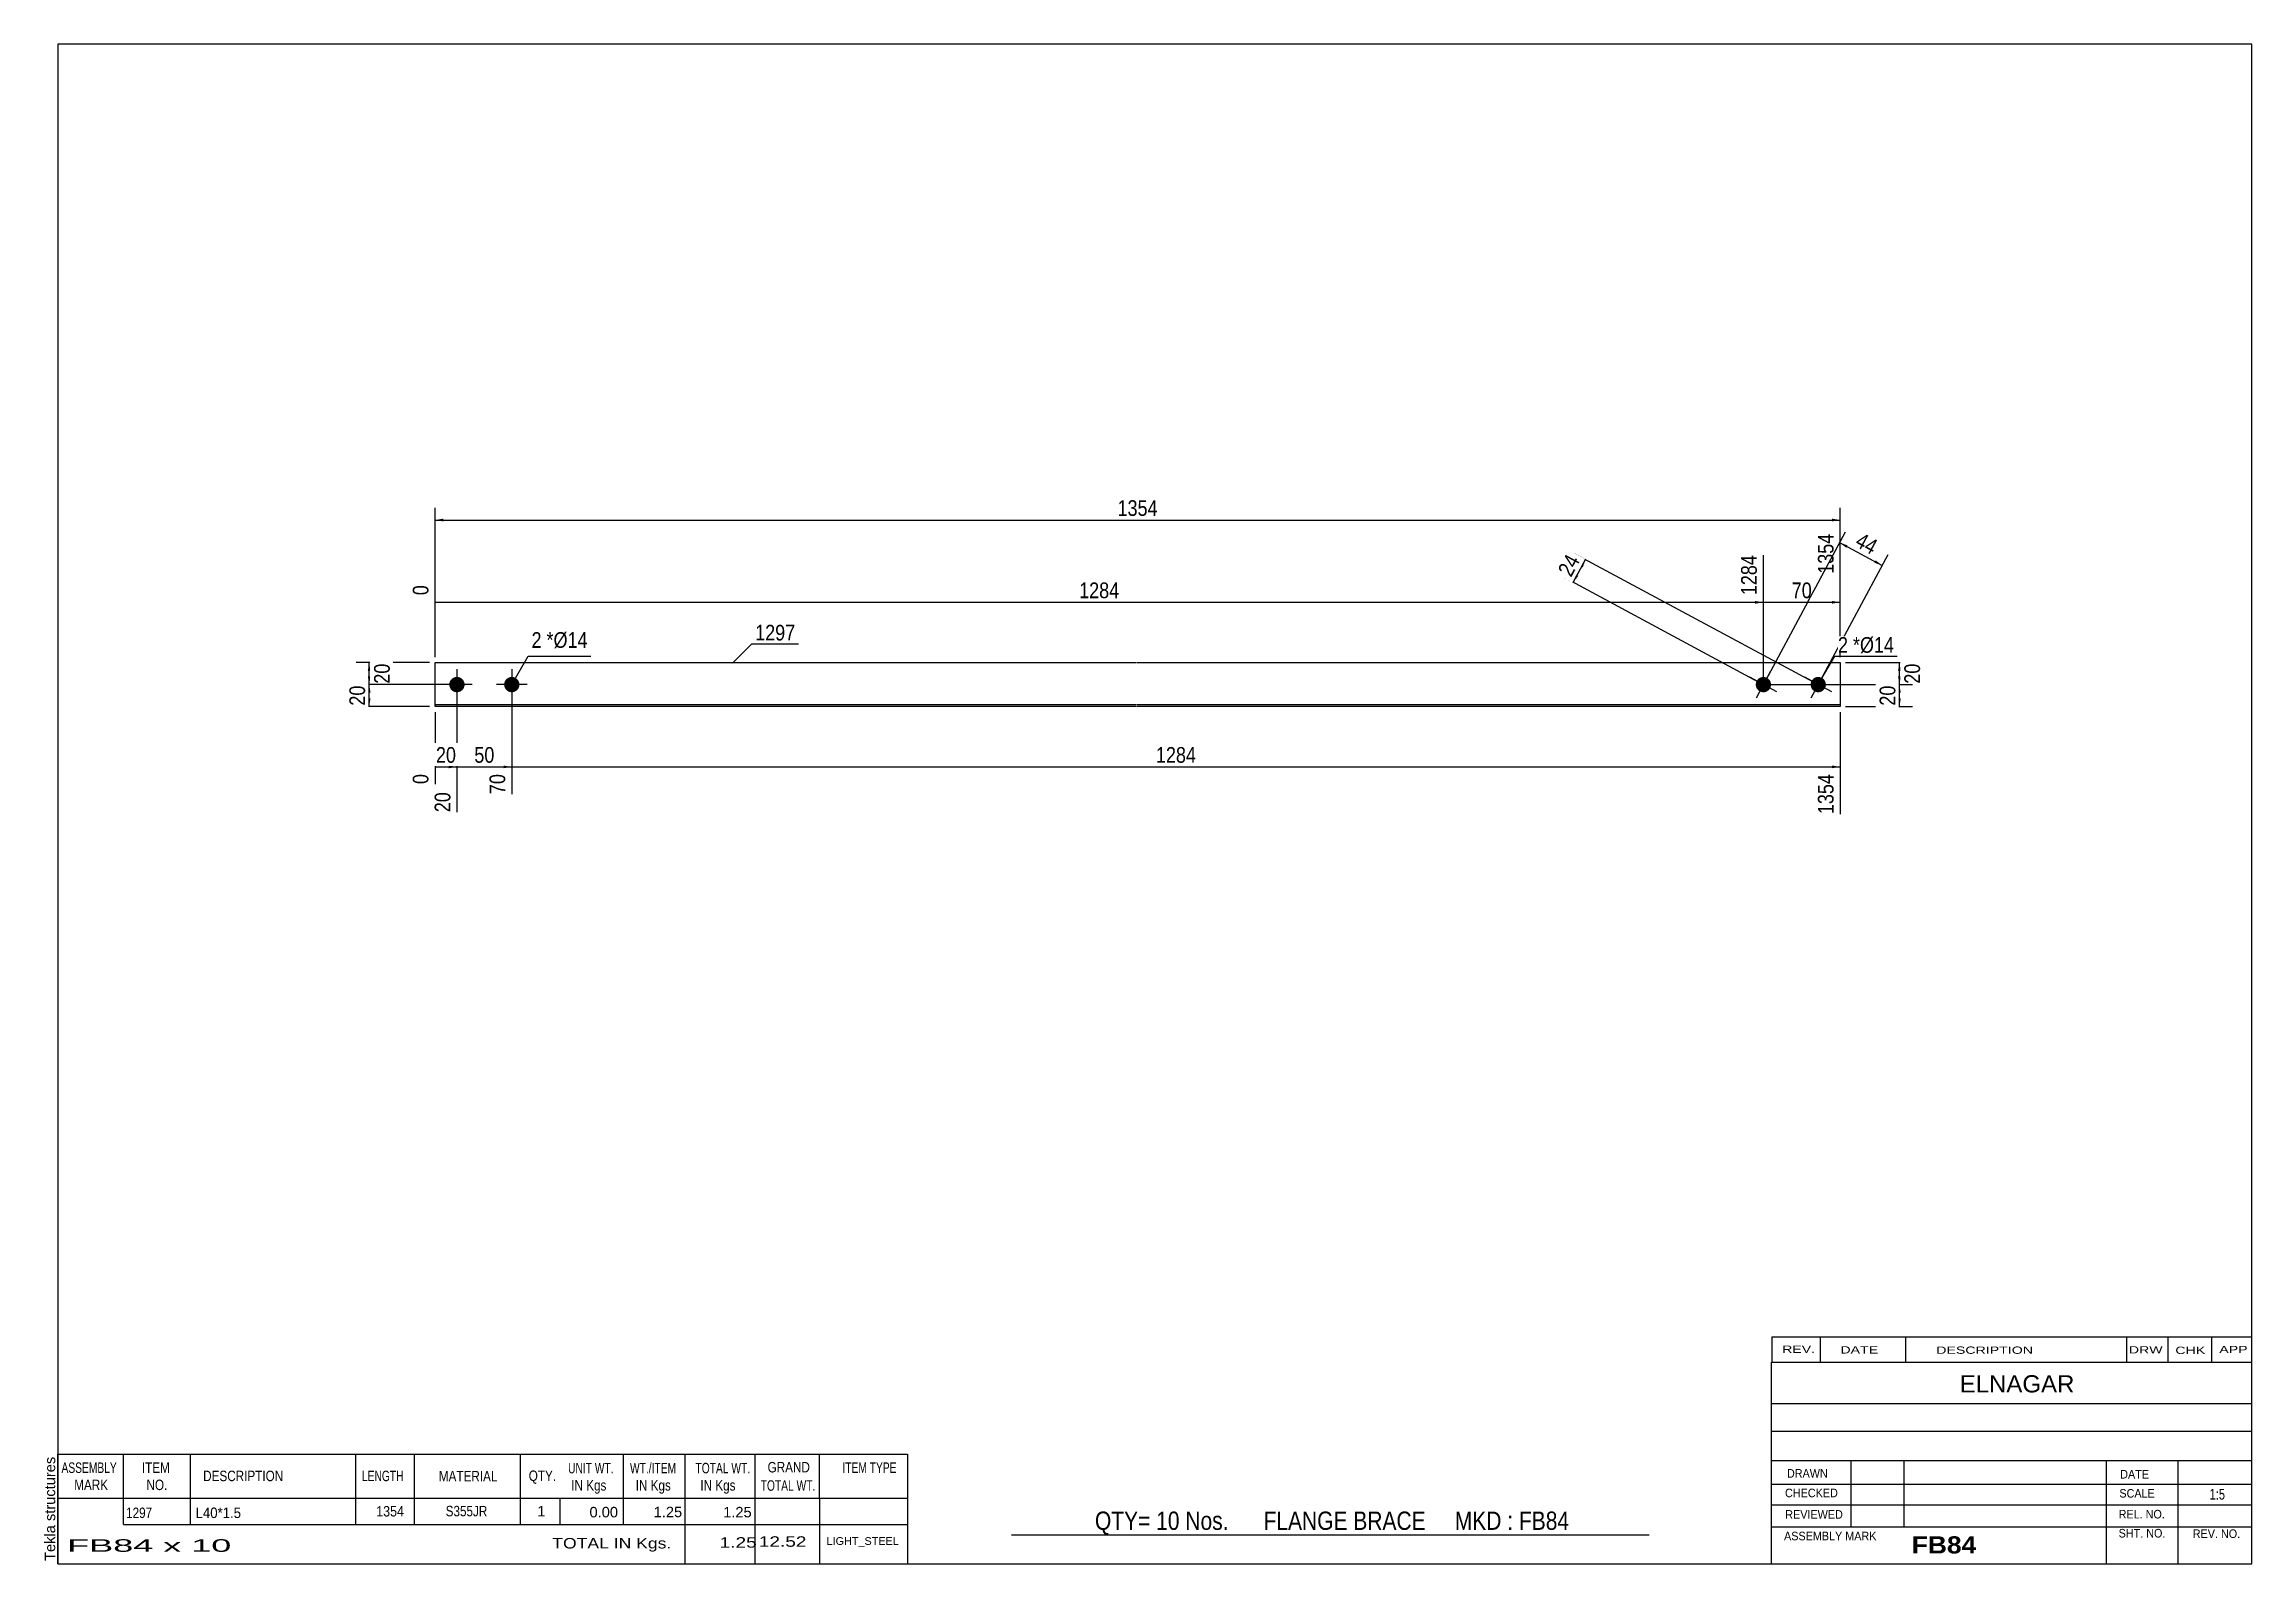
# Model space of a CAD drawing. Header units: millimetres. Extents: x 2 to 405, y 5 to 282.
import ezdxf

# ---------------------------------------------------------------- set-up
doc = ezdxf.new("R2010")
doc.units = ezdxf.units.MM
doc.styles.add('Arial', font='ARIAL.TTF', dxfattribs={"height": 0.2})
doc.styles.add('Arial Bold', font='ARIALBD.TTF', dxfattribs={"height": 0.2})
doc.styles.add('Arial Narrow', font='ARIALN.TTF', dxfattribs={"height": 0.2})

# ---------------------------------------------------------------- blocks, each defined once
blk = doc.blocks.new('Unknown-629081071-1598')
at = {"color": 5, "linetype": 'Continuous'}
for p, q in [((405, 282), (5, 282)), ((5, 282), (5, 5)), ((405, 5), (405, 282)), ((5, 5), (405, 5))]:
    blk.add_line(p, q, dxfattribs=at)
at = {"color": 174, "linetype": 'Continuous', "style": 'Arial'}
blk.add_text('Tekla structures', height=1.9102, rotation=90, dxfattribs=at).set_placement((4.5, 5.5))
blk = doc.blocks.new('Part-629081071-1227 - 1212')
at = {"color": 2, "linetype": 'Continuous'}
for p, q in [((73.75, 161.25), (73.75, 169.25)), ((73.75, 169.25), (201.65, 169.25)), ((201.75, 169.25), (329.94, 169.25)), ((329.94, 169.25), (329.94, 161.25)), ((201.65, 161.55), (73.75, 161.55)), ((201.65, 161.25), (73.75, 161.25)), ((329.94, 161.55), (201.75, 161.55)), ((329.94, 161.25), (201.75, 161.25))]:
    blk.add_line(p, q, dxfattribs=at)
blk = doc.blocks.new('Bolt-629081071-1228 - 1212')
at = {"linetype": 'Continuous'}
blk.add_hatch(color=3, dxfattribs=at).paths.add_polyline_path([(315.28, 164.02, -1), (316.61, 166.48, -1)])
at = {"color": 3, "linetype": 'Continuous'}
for p, q in [((318.41, 163.92), (313.48, 166.58)), ((317.27, 167.72), (314.62, 162.78))]:
    blk.add_line(p, q, dxfattribs=at)
blk = doc.blocks.new('Bolt-629081071-1229 - 1212')
at = {"linetype": 'Continuous'}
blk.add_hatch(color=3, dxfattribs=at).paths.add_polyline_path([(325.28, 164.02, -1), (326.61, 166.48, -1)])
at = {"color": 3, "linetype": 'Continuous'}
for p, q in [((328.41, 163.92), (323.48, 166.58)), ((327.27, 167.72), (324.62, 162.78))]:
    blk.add_line(p, q, dxfattribs=at)
blk = doc.blocks.new('Bolt-629081071-1230 - 1212')
at = {"linetype": 'Continuous'}
for points in [[(77.75, 163.85, -1), (77.75, 166.65, -1)], [(87.75, 163.85, -1), (87.75, 166.65, -1)]]:
    blk.add_hatch(color=3, dxfattribs=at).paths.add_polyline_path(points)
at = {"color": 3, "linetype": 'Continuous'}
for p, q in [((80.55, 165.25), (74.95, 165.25)), ((77.75, 168.05), (77.75, 162.45)), ((90.55, 165.25), (84.95, 165.25)), ((87.75, 168.05), (87.75, 162.45))]:
    blk.add_line(p, q, dxfattribs=at)
blk = doc.blocks.new('StraightDimension-629081071-1236 - 1212')
at = {"linetype": 'Continuous'}
blk.add_hatch(color=7, dxfattribs=at).paths.add_polyline_path([(328.44, 150.5), (329.94, 150.25), (328.44, 150)])
at = {"color": 7, "linetype": 'Continuous'}
for p, q in [((87.75, 164.25), (87.75, 145.29)), ((329.94, 160.25), (329.94, 141.64)), ((87.75, 150.25), (329.94, 150.25))]:
    blk.add_line(p, q, dxfattribs=at)
at = {"color": 0}
blk.add_wipeout([(213.1, 150.4), (213.1, 154.6), (204.59, 154.6), (204.59, 150.4)], dxfattribs=at)
at = {"color": 0, "linetype": 'Continuous'}
blk.add_wipeout([(329.34, 149.55), (325.14, 149.55), (325.14, 141.04), (329.34, 141.04)], dxfattribs=at)
at = {"color": 3, "style": 'Arial Narrow'}
blk.add_text('1284', height=2.863, dxfattribs=at).set_placement((205.19, 151))
at = {"color": 3, "linetype": 'Continuous', "style": 'Arial Narrow'}
blk.add_text('1354', height=2.863, rotation=90.0002, dxfattribs=at).set_placement((328.74, 141.64))
blk = doc.blocks.new('StraightDimension-629081071-1237 - 1212')
at = {"linetype": 'Continuous'}
blk.add_hatch(color=7, dxfattribs=at).paths.add_polyline_path([(86.25, 150.5), (87.75, 150.25), (86.25, 150)])
at = {"color": 7, "linetype": 'Continuous'}
for p, q in [((77.75, 164.25), (77.75, 141.99)), ((87.75, 164.25), (87.75, 145.29)), ((77.75, 150.25), (87.75, 150.25))]:
    blk.add_line(p, q, dxfattribs=at)
at = {"color": 0}
blk.add_wipeout([(85.18, 150.4), (85.18, 154.6), (80.32, 154.6), (80.32, 150.4)], dxfattribs=at)
at = {"color": 0, "linetype": 'Continuous'}
blk.add_wipeout([(87.15, 149.55), (82.95, 149.55), (82.95, 144.69), (87.15, 144.69)], dxfattribs=at)
at = {"color": 3, "style": 'Arial Narrow'}
blk.add_text('50', height=2.863, dxfattribs=at).set_placement((80.92, 151))
at = {"color": 3, "linetype": 'Continuous', "style": 'Arial Narrow'}
blk.add_text('70', height=2.863, rotation=90.0002, dxfattribs=at).set_placement((86.55, 145.29))
blk = doc.blocks.new('StraightDimension-629081071-1238 - 1212')
at = {"linetype": 'Continuous'}
blk.add_hatch(color=7, dxfattribs=at).paths.add_polyline_path([(76.25, 150.5), (77.75, 150.25), (76.25, 150)])
at = {"color": 7, "linetype": 'Continuous'}
for p, q in [((77.75, 164.25), (77.75, 141.99)), ((73.75, 160.25), (73.75, 147.12)), ((73.75, 150.25), (77.75, 150.25))]:
    blk.add_line(p, q, dxfattribs=at)
at = {"color": 0}
blk.add_wipeout([(78.18, 150.4), (78.18, 154.6), (73.32, 154.6), (73.32, 150.4)], dxfattribs=at)
at = {"color": 0, "linetype": 'Continuous'}
blk.add_wipeout([(77.15, 146.25), (72.95, 146.25), (72.95, 141.39), (77.15, 141.39)], dxfattribs=at)
blk.add_wipeout([(73.15, 149.55), (68.95, 149.55), (68.95, 146.52), (73.15, 146.52)], dxfattribs=at)
at = {"color": 3, "style": 'Arial Narrow'}
blk.add_text('20', height=2.863, dxfattribs=at).set_placement((73.92, 151))
at = {"color": 3, "linetype": 'Continuous', "style": 'Arial Narrow'}
for s, height, p in [('0', 2.86, (72.55, 147.12)), ('20', 2.863, (76.55, 141.99))]:
    blk.add_text(s, height=height, rotation=90.0002, dxfattribs=at).set_placement(p)
blk = doc.blocks.new('StraightDimension-629081071-1251 - 1212')
at = {"linetype": 'Continuous'}
blk.add_hatch(color=7, dxfattribs=at).paths.add_polyline_path([(328.44, 180.5), (329.94, 180.25), (328.44, 180)])
at = {"color": 7, "linetype": 'Continuous'}
for p, q in [((329.94, 170.25), (329.94, 192.76)), ((315.94, 166.25), (315.94, 188.86)), ((315.94, 180.25), (329.94, 180.25))]:
    blk.add_line(p, q, dxfattribs=at)
at = {"color": 0}
blk.add_wipeout([(325.37, 180.4), (325.37, 184.6), (320.51, 184.6), (320.51, 180.4)], dxfattribs=at)
at = {"color": 0, "linetype": 'Continuous'}
blk.add_wipeout([(329.34, 193.36), (325.14, 193.36), (325.14, 184.85), (329.34, 184.85)], dxfattribs=at)
at = {"color": 3, "linetype": 'Continuous', "style": 'Arial Narrow'}
blk.add_text('1354', height=2.863, rotation=90.0002, dxfattribs=at).set_placement((328.74, 185.45))
at = {"color": 3, "style": 'Arial Narrow'}
blk.add_text('70', height=2.863, dxfattribs=at).set_placement((321.11, 181))
blk = doc.blocks.new('StraightDimension-629081071-1252 - 1212')
at = {"linetype": 'Continuous'}
blk.add_hatch(color=7, dxfattribs=at).paths.add_polyline_path([(314.44, 180.5), (315.94, 180.25), (314.44, 180)])
at = {"color": 7, "linetype": 'Continuous'}
for p, q in [((315.94, 166.25), (315.94, 188.86)), ((73.75, 170.25), (73.75, 183.38)), ((73.75, 180.25), (315.94, 180.25))]:
    blk.add_line(p, q, dxfattribs=at)
at = {"color": 0, "linetype": 'Continuous'}
for points in [[(315.34, 189.46), (311.14, 189.46), (311.14, 180.95), (315.34, 180.95)], [(73.15, 183.98), (68.95, 183.98), (68.95, 180.95), (73.15, 180.95)]]:
    blk.add_wipeout(points, dxfattribs=at)
at = {"color": 0}
blk.add_wipeout([(199.1, 180.4), (199.1, 184.6), (190.59, 184.6), (190.59, 180.4)], dxfattribs=at)
at = {"color": 3, "linetype": 'Continuous', "style": 'Arial Narrow'}
for s, height, p in [('1284', 2.863, (314.74, 181.55)), ('0', 2.86, (72.55, 181.55))]:
    blk.add_text(s, height=height, rotation=90.0002, dxfattribs=at).set_placement(p)
at = {"color": 3, "style": 'Arial Narrow'}
blk.add_text('1284', height=2.863, dxfattribs=at).set_placement((191.19, 181))
blk = doc.blocks.new('StraightDimension-629081071-1259 - 1212')
at = {"linetype": 'Continuous'}
for points in [[(75.25, 195), (73.75, 195.25), (75.25, 195.5)], [(328.44, 195.5), (329.94, 195.25), (328.44, 195)]]:
    blk.add_hatch(color=7, dxfattribs=at).paths.add_polyline_path(points)
at = {"color": 7, "linetype": 'Continuous'}
for p, q in [((73.75, 170.25), (73.75, 197.5)), ((329.94, 170.25), (329.94, 197.5)), ((73.75, 195.25), (329.94, 195.25))]:
    blk.add_line(p, q, dxfattribs=at)
at = {"color": 0}
blk.add_wipeout([(206.1, 195.4), (206.1, 199.6), (197.59, 199.6), (197.59, 195.4)], dxfattribs=at)
at = {"color": 3, "style": 'Arial Narrow'}
blk.add_text('1354', height=2.863, dxfattribs=at).set_placement((198.19, 196))
blk = doc.blocks.new('StraightDimension-629081071-1263 - 1212')
at = {"linetype": 'Continuous'}
for points in [[(61.5, 167.75), (61.75, 169.25), (62, 167.75)], [(62, 166.75), (61.75, 165.25), (61.5, 166.75)]]:
    blk.add_hatch(color=7, dxfattribs=at).paths.add_polyline_path(points)
at = {"color": 7, "linetype": 'Continuous'}
for p, q in [((72.75, 169.25), (59.35, 169.25)), ((61.75, 165.25), (61.75, 169.25)), ((76.75, 165.25), (59.35, 165.25))]:
    blk.add_line(p, q, dxfattribs=at)
at = {"color": 0}
blk.add_wipeout([(66.1, 169.68), (61.9, 169.68), (61.9, 164.82), (66.1, 164.82)], dxfattribs=at)
at = {"color": 3, "style": 'Arial Narrow'}
blk.add_text('20', height=2.863, rotation=90.0002, dxfattribs=at).set_placement((65.5, 165.42))
blk = doc.blocks.new('StraightDimension-629081071-1264 - 1212')
at = {"linetype": 'Continuous'}
for points in [[(61.5, 163.75), (61.75, 165.25), (62, 163.75)], [(62, 162.75), (61.75, 161.25), (61.5, 162.75)]]:
    blk.add_hatch(color=7, dxfattribs=at).paths.add_polyline_path(points)
at = {"color": 7, "linetype": 'Continuous'}
for p, q in [((76.75, 165.25), (59.5, 165.25)), ((61.75, 161.25), (61.75, 165.25)), ((72.75, 161.25), (59.5, 161.25))]:
    blk.add_line(p, q, dxfattribs=at)
at = {"color": 0}
blk.add_wipeout([(61.6, 165.68), (57.4, 165.68), (57.4, 160.82), (61.6, 160.82)], dxfattribs=at)
at = {"color": 3, "style": 'Arial Narrow'}
blk.add_text('20', height=2.863, rotation=90.0002, dxfattribs=at).set_placement((61, 161.42))
blk = doc.blocks.new('StraightDimension-629081071-1273 - 1212')
at = {"linetype": 'Continuous'}
for points in [[(340.5, 167.75), (340.75, 169.25), (341, 167.75)], [(341, 166.75), (340.75, 165.25), (340.5, 166.75)]]:
    blk.add_hatch(color=7, dxfattribs=at).paths.add_polyline_path(points)
at = {"color": 7, "linetype": 'Continuous'}
for p, q in [((330.94, 169.25), (343, 169.25)), ((340.75, 165.25), (340.75, 169.25)), ((316.94, 165.25), (343, 165.25))]:
    blk.add_line(p, q, dxfattribs=at)
at = {"color": 0}
blk.add_wipeout([(345.1, 169.68), (340.9, 169.68), (340.9, 164.82), (345.1, 164.82)], dxfattribs=at)
at = {"color": 3, "style": 'Arial Narrow'}
blk.add_text('20', height=2.863, rotation=90.0002, dxfattribs=at).set_placement((344.5, 165.42))
blk = doc.blocks.new('StraightDimension-629081071-1281 - 1212')
at = {"linetype": 'Continuous'}
for points in [[(331.05, 190.2), (329.85, 191.13), (331.29, 190.64)], [(336.41, 187.9), (337.61, 186.97), (336.17, 187.46)]]:
    blk.add_hatch(color=7, dxfattribs=at).paths.add_polyline_path(points)
at = {"color": 7, "linetype": 'Continuous'}
for p, q in [((316.42, 166.13), (330.91, 193.12)), ((329.85, 191.13), (337.61, 186.97)), ((326.42, 166.13), (338.67, 188.95))]:
    blk.add_line(p, q, dxfattribs=at)
at = {"color": 0}
blk.add_wipeout([(335.94, 188.03), (337.93, 191.73), (333.65, 194.03), (331.66, 190.33)], dxfattribs=at)
at = {"color": 3, "style": 'Arial Narrow'}
blk.add_text('44', height=2.863, rotation=-28.2468, dxfattribs=at).set_placement((332.47, 190.58))
blk = doc.blocks.new('StraightDimension-629081071-1274 - 1212')
at = {"linetype": 'Continuous'}
for points in [[(340.5, 163.75), (340.75, 165.25), (341, 163.75)], [(341, 162.75), (340.75, 161.25), (340.5, 162.75)]]:
    blk.add_hatch(color=7, dxfattribs=at).paths.add_polyline_path(points)
at = {"color": 7, "linetype": 'Continuous'}
for p, q in [((316.94, 165.25), (343.15, 165.25)), ((340.75, 161.25), (340.75, 165.25)), ((330.94, 161.25), (343.15, 161.25))]:
    blk.add_line(p, q, dxfattribs=at)
at = {"color": 0}
blk.add_wipeout([(340.6, 165.68), (336.4, 165.68), (336.4, 160.82), (340.6, 160.82)], dxfattribs=at)
at = {"color": 3, "style": 'Arial Narrow'}
blk.add_text('20', height=2.863, rotation=90.0002, dxfattribs=at).set_placement((340, 161.42))
blk = doc.blocks.new('StraightDimension-629081071-1287 - 1212')
at = {"linetype": 'Continuous'}
for points in [[(282.2, 185.08), (281.27, 183.87), (281.76, 185.31)], [(282.58, 186.84), (283.51, 188.04), (283.02, 186.6)]]:
    blk.add_hatch(color=7, dxfattribs=at).paths.add_polyline_path(points)
at = {"color": 7, "linetype": 'Continuous'}
for p, q in [((281.27, 183.87), (283.51, 188.04)), ((325.06, 165.72), (281.53, 189.11)), ((315.06, 165.72), (279.29, 184.94))]:
    blk.add_line(p, q, dxfattribs=at)
at = {"color": 0}
blk.add_wipeout([(283.41, 188.17), (279.71, 190.16), (277.41, 185.88), (281.11, 183.89)], dxfattribs=at)
at = {"color": 3, "style": 'Arial Narrow'}
blk.add_text('24', height=2.863, rotation=61.7534, dxfattribs=at).set_placement((280.87, 184.7))
blk = doc.blocks.new('CBS_NAME_BLOG-629081071-1614')
at = {"color": 7, "linetype": 'Continuous'}
for p, q in [((317.41, 41.75), (404.93, 41.75)), ((317.41, 5.04), (317.41, 41.75)), ((317.41, 34.21), (404.93, 34.21)), ((317.48, 29.16), (405, 29.16)), ((317.41, 23.79), (404.93, 23.79)), ((331.93, 11.68), (331.93, 23.78)), ((341.62, 11.71), (341.62, 23.78)), ((378.53, 5.04), (378.53, 23.77)), ((391.58, 5.04), (391.58, 23.78)), ((317.42, 19.49), (405, 19.51)), ((317.41, 15.74), (404.93, 15.74)), ((317.41, 11.7), (404.93, 11.7)), ((317.41, 5), (405, 5))]:
    blk.add_line(p, q, dxfattribs=at)
at = {"color": 3, "linetype": 'Continuous', "style": 'Arial'}
blk.add_text('ELNAGAR', height=3.133, dxfattribs=at).set_placement((351.73, 36.22))
at = {"color": 3, "linetype": 'Continuous'}
for s, height, style, width, p in [('DRAWN', 1.566, 'Arial', 0.9, (320.24, 20.68)), ('DATE', 1.566, 'Arial', 0.9, (381, 20.52)), ('CHECKED', 1.566, 'Arial', 0.9, (319.89, 17.11)), ('SCALE', 1.566, 'Arial', 0.9, (380.85, 17.04)), ('1:5', 1.957, 'Arial Narrow', 0.9, (397.3, 16.68)), ('REVIEWED', 1.566, 'Arial', 0.9, (319.93, 13.19)), ('REL. NO.', 1.566, 'Arial', 0.9, (380.71, 13.24)), ('ASSEMBLY MARK', 1.5663, 'Arial', 0.9, (319.71, 9.26)), ('FB84', 3.131, 'Arial Bold', 1.1, (342.99, 6.86)), ('SHT. NO.', 1.566, 'Arial', 0.9, (380.71, 9.77)), ('REV. NO.', 1.566, 'Arial', 0.9, (394.23, 9.68))]:
    blk.add_text(s, height=height, dxfattribs=dict(at, style=style, width=width)).set_placement(p)
blk = doc.blocks.new('CBS_BOM-629081071-1612')
at = {"color": 7, "linetype": 'Continuous'}
for p, q in [((4.97, 16.97), (4.97, 24.97)), ((4.97, 24.97), (159.89, 24.97)), ((16.97, 16.97), (16.97, 24.97)), ((29.16, 16.97), (29.16, 24.97)), ((59.32, 16.97), (59.32, 24.97)), ((70, 16.97), (70, 24.97)), ((89.32, 16.97), (89.32, 24.97)), ((108.12, 16.97), (108.12, 24.97)), ((119.33, 16.97), (119.33, 24.97)), ((132.12, 16.97), (132.12, 24.97)), ((143.87, 16.97), (143.87, 24.97)), ((159.89, 24.96), (159.89, 16.98)), ((4.97, 16.97), (159.89, 16.97)), ((4.97, 12.17), (4.97, 16.97)), ((16.97, 12.17), (16.97, 16.97)), ((29.16, 12.17), (29.16, 16.97)), ((59.32, 12.17), (59.32, 16.97)), ((70, 12.17), (70, 16.97)), ((89.32, 12.17), (89.32, 16.97)), ((96.58, 12.17), (96.58, 16.97)), ((108.12, 12.17), (108.12, 16.97)), ((119.33, 12.17), (119.33, 16.97)), ((132.12, 12.17), (132.12, 16.97)), ((143.89, 12.17), (143.89, 16.97)), ((159.89, 16.97), (159.89, 12.17)), ((4.97, 4.97), (4.97, 12.15)), ((16.97, 12.17), (159.89, 12.17)), ((119.33, 4.97), (119.33, 12.15)), ((132.12, 4.97), (132.12, 12.15)), ((143.93, 4.97), (143.93, 12.15)), ((159.89, 12.17), (159.89, 4.97)), ((4.97, 4.97), (159.89, 4.97))]:
    blk.add_line(p, q, dxfattribs=at)
at = {"color": 3, "linetype": 'Continuous', "style": 'Arial'}
for s, height, width, p in [('ASSEMBLY', 1.91, 0.7, (5.65, 21.54)), ('MARK', 1.91, 0.8, (7.97, 18.41)), ('ITEM', 1.91, 0.8, (20.3, 21.54)), ('NO.', 1.91, 0.8, (21.15, 18.41)), ('DESCRIPTION', 1.9102, 0.8, (31.48, 20.04)), ('LENGTH', 1.91, 0.7, (60.43, 20.04)), ('MATERIAL', 1.91, 0.8, (74.45, 19.99)), ('QTY.', 1.91, 0.8, (90.84, 20.07)), ('UNIT WT.', 1.91, 0.7, (98.01, 21.47)), ('IN Kgs', 1.91, 0.8, (98.59, 18.33)), ('WT./ITEM', 1.91, 0.7, (109.3, 21.47)), ('IN Kgs', 1.91, 0.8, (110.34, 18.33)), ('TOTAL WT.', 1.91, 0.7, (121.24, 21.47)), ('IN Kgs', 1.91, 0.8, (122.13, 18.33)), ('TOTAL WT.', 1.91, 0.7, (133.13, 18.29)), ('GRAND', 1.91, 0.8, (134.39, 21.63)), ('ITEM TYPE', 1.91, 0.7, (148.03, 21.55))]:
    blk.add_text(s, height=height, dxfattribs=dict(at, width=width)).set_placement(p)
at = {"color": 7, "linetype": 'Continuous', "style": 'Arial'}
for s, width, p in [('1297', 0.8, (17.43, 13.32)), ('L40*1.5', 0.9, (30.1, 13.32)), ('1354', 0.85, (63.04, 13.6)), ('S355JR', 0.8, (75.69, 13.63))]:
    blk.add_text(s, height=1.91, dxfattribs=dict(at, width=width)).set_placement(p)
for s, p in [('1', (92.41, 13.63)), ('0.00', (101.92, 13.44)), ('1.25', (113.62, 13.47)), ('1.25', (126.29, 13.44))]:
    blk.add_text(s, height=1.91, dxfattribs=at).set_placement(p)
at = {"color": 6, "linetype": 'Continuous', "style": 'Arial'}
for s, height, width, p in [('FB84 x 10', 2.292, 2.05, (6.69, 7.16)), ('TOTAL IN Kgs.', 1.9102, 1.2, (95.13, 7.77)), ('1.25', 1.91, 1.3, (125.65, 7.92)), ('12.52', 1.91, 1.3, (132.79, 8.08))]:
    blk.add_text(s, height=height, dxfattribs=dict(at, width=width)).set_placement(p)
blk.add_text('LIGHT_STEEL', height=1.4135, dxfattribs=at).set_placement((145.14, 8.42))
blk = doc.blocks.new('CBS_CALLOFF-629081071-1613')
at = {"color": 7, "linetype": 'Continuous'}
blk.add_line((178.88, 10.27), (295.11, 10.25), dxfattribs=at)
at = {"color": 3, "linetype": 'Continuous', "style": 'Arial Narrow'}
blk.add_text('QTY= 10 Nos.      FLANGE BRACE     MKD : FB84', height=3.3405, dxfattribs=at).set_placement((194.07, 11.16))
blk = doc.blocks.new('CBS_REVISION-629081071-1615')
at = {"color": 7, "linetype": 'Continuous'}
for p, q in [((317.49, 46.38), (404.99, 46.38)), ((317.49, 46.38), (317.49, 41.75)), ((326.29, 46.38), (326.29, 41.75)), ((341.88, 46.38), (341.88, 41.81)), ((382.14, 46.38), (382.14, 41.75)), ((389.68, 46.38), (389.68, 41.75)), ((397.63, 46.38), (397.63, 41.75)), ((317.49, 41.75), (404.99, 41.75))]:
    blk.add_line(p, q, dxfattribs=at)
at = {"color": 7, "style": 'Arial Narrow', "width": 1.7}
for s, height, p in [('REV.', 1.326, (319.35, 43.43)), ('DATE', 1.326, (329.98, 43.31)), ('DESCRIPTION', 1.3257, (347.46, 43.26)), ('DRW', 1.326, (382.57, 43.32)), ('CHK', 1.326, (391.06, 43.23)), ('APP', 1.326, (399.06, 43.38))]:
    blk.add_text(s, height=height, dxfattribs=at).set_placement(p)
blk = doc.blocks.new('Mark-629081071-1292 - 1212')
at = {"color": 0}
blk.add_wipeout([(139.43, 173.29), (139.43, 176.29), (132.12, 176.29), (132.12, 173.29)], dxfattribs=at)
blk.add_wipeout([(139.43, 173.29), (139.43, 176.29), (132.12, 176.29), (132.12, 173.29)], dxfattribs=at)
at = {"color": 7, "linetype": 'Continuous'}
for p, q in [((127.98, 169.15), (131.52, 172.69)), ((131.52, 172.69), (140.03, 172.69))]:
    blk.add_line(p, q, dxfattribs=at)
at = {"color": 3, "style": 'Arial Narrow'}
blk.add_text('1297', height=2.863, dxfattribs=at).set_placement((132.12, 173.29))
blk = doc.blocks.new('MarkSet-629081071-1297 - 1212')
at = {"color": 0}
blk.add_wipeout([(331.37, 171.05), (331.37, 174.05), (329.54, 174.05), (329.54, 171.05)], dxfattribs=at)
blk.add_wipeout([(331.37, 171.05), (331.37, 174.05), (329.54, 174.05), (329.54, 171.05)], dxfattribs=at)
at = {"color": 7, "linetype": 'Continuous'}
blk.add_line((325.94, 165.25), (328.94, 170.45), dxfattribs=at)
at = {"color": 0}
blk.add_wipeout([(333.55, 171.05), (333.55, 174.05), (332.27, 174.05), (332.27, 171.05)], dxfattribs=at)
blk.add_wipeout([(333.55, 171.05), (333.55, 174.05), (332.27, 174.05), (332.27, 171.05)], dxfattribs=at)
at = {"color": 3, "style": 'Arial Narrow'}
blk.add_text('2', height=2.86, dxfattribs=at).set_placement((329.54, 171.05))
at = {"color": 0}
blk.add_wipeout([(339.76, 171.05), (339.76, 174.05), (333.55, 174.05), (333.55, 171.05)], dxfattribs=at)
blk.add_wipeout([(339.76, 171.05), (339.76, 174.05), (333.55, 174.05), (333.55, 171.05)], dxfattribs=at)
at = {"color": 7, "linetype": 'Continuous'}
blk.add_line((328.94, 170.45), (340.36, 170.45), dxfattribs=at)
at = {"color": 3, "style": 'Arial Narrow'}
for s, height, p in [('*', 2.86, (332.27, 171.05)), ('Ø14', 2.863, (333.55, 171.05))]:
    blk.add_text(s, height=height, dxfattribs=at).set_placement(p)
blk = doc.blocks.new('Mark-629081071-1300 - 1212')
at = {"color": 0}
blk.add_wipeout([(93.18, 171.95), (93.18, 174.95), (91.35, 174.95), (91.35, 171.95)], dxfattribs=at)
blk.add_wipeout([(93.18, 171.95), (93.18, 174.95), (91.35, 174.95), (91.35, 171.95)], dxfattribs=at)
at = {"color": 7, "linetype": 'Continuous'}
blk.add_line((87.75, 165.25), (90.75, 170.45), dxfattribs=at)
at = {"color": 0}
blk.add_wipeout([(95.36, 171.95), (95.36, 174.95), (94.08, 174.95), (94.08, 171.95)], dxfattribs=at)
blk.add_wipeout([(95.36, 171.95), (95.36, 174.95), (94.08, 174.95), (94.08, 171.95)], dxfattribs=at)
at = {"color": 3, "style": 'Arial Narrow'}
blk.add_text('2', height=2.86, dxfattribs=at).set_placement((91.35, 171.95))
at = {"color": 0}
blk.add_wipeout([(101.57, 171.95), (101.57, 174.95), (95.36, 174.95), (95.36, 171.95)], dxfattribs=at)
blk.add_wipeout([(101.57, 171.95), (101.57, 174.95), (95.36, 174.95), (95.36, 171.95)], dxfattribs=at)
at = {"color": 7, "linetype": 'Continuous'}
blk.add_line((90.75, 170.45), (102.17, 170.45), dxfattribs=at)
at = {"color": 3, "style": 'Arial Narrow'}
for s, height, p in [('*', 2.86, (94.08, 171.95)), ('Ø14', 2.863, (95.36, 171.95))]:
    blk.add_text(s, height=height, dxfattribs=at).set_placement(p)

msp = doc.modelspace()

# ---------------------------------------------------------------- block references
for name in ['Unknown-629081071-1598', 'Part-629081071-1227 - 1212', 'Bolt-629081071-1230 - 1212', 'Bolt-629081071-1228 - 1212', 'Bolt-629081071-1229 - 1212', 'CBS_REVISION-629081071-1615', 'CBS_NAME_BLOG-629081071-1614', 'CBS_BOM-629081071-1612', 'CBS_CALLOFF-629081071-1613']:
    msp.add_blockref(name, (0, 0))

# ---------------------------------------------------------------- next in the draw order: block references
msp.add_blockref('StraightDimension-629081071-1236 - 1212', (0, 0))

# ---------------------------------------------------------------- next in the draw order: block references
for name in ['StraightDimension-629081071-1251 - 1212', 'StraightDimension-629081071-1237 - 1212']:
    msp.add_blockref(name, (0, 0))

# ---------------------------------------------------------------- next in the draw order: block references
msp.add_blockref('StraightDimension-629081071-1238 - 1212', (0, 0))

# ---------------------------------------------------------------- next in the draw order: block references
msp.add_blockref('StraightDimension-629081071-1252 - 1212', (0, 0))

# ---------------------------------------------------------------- next in the draw order: block references
msp.add_blockref('StraightDimension-629081071-1259 - 1212', (0, 0))

# ---------------------------------------------------------------- next in the draw order: block references
for name in ['Mark-629081071-1300 - 1212', 'Mark-629081071-1292 - 1212', 'StraightDimension-629081071-1263 - 1212', 'StraightDimension-629081071-1273 - 1212']:
    msp.add_blockref(name, (0, 0))

# ---------------------------------------------------------------- next in the draw order: block references
for name in ['StraightDimension-629081071-1281 - 1212', 'StraightDimension-629081071-1264 - 1212']:
    msp.add_blockref(name, (0, 0))

# ---------------------------------------------------------------- next in the draw order: block references
msp.add_blockref('StraightDimension-629081071-1274 - 1212', (0, 0))

# ---------------------------------------------------------------- next in the draw order: block references
msp.add_blockref('StraightDimension-629081071-1287 - 1212', (0, 0))

# ---------------------------------------------------------------- next in the draw order: block references
msp.add_blockref('MarkSet-629081071-1297 - 1212', (0, 0))

doc.saveas('drawing.dxf')
